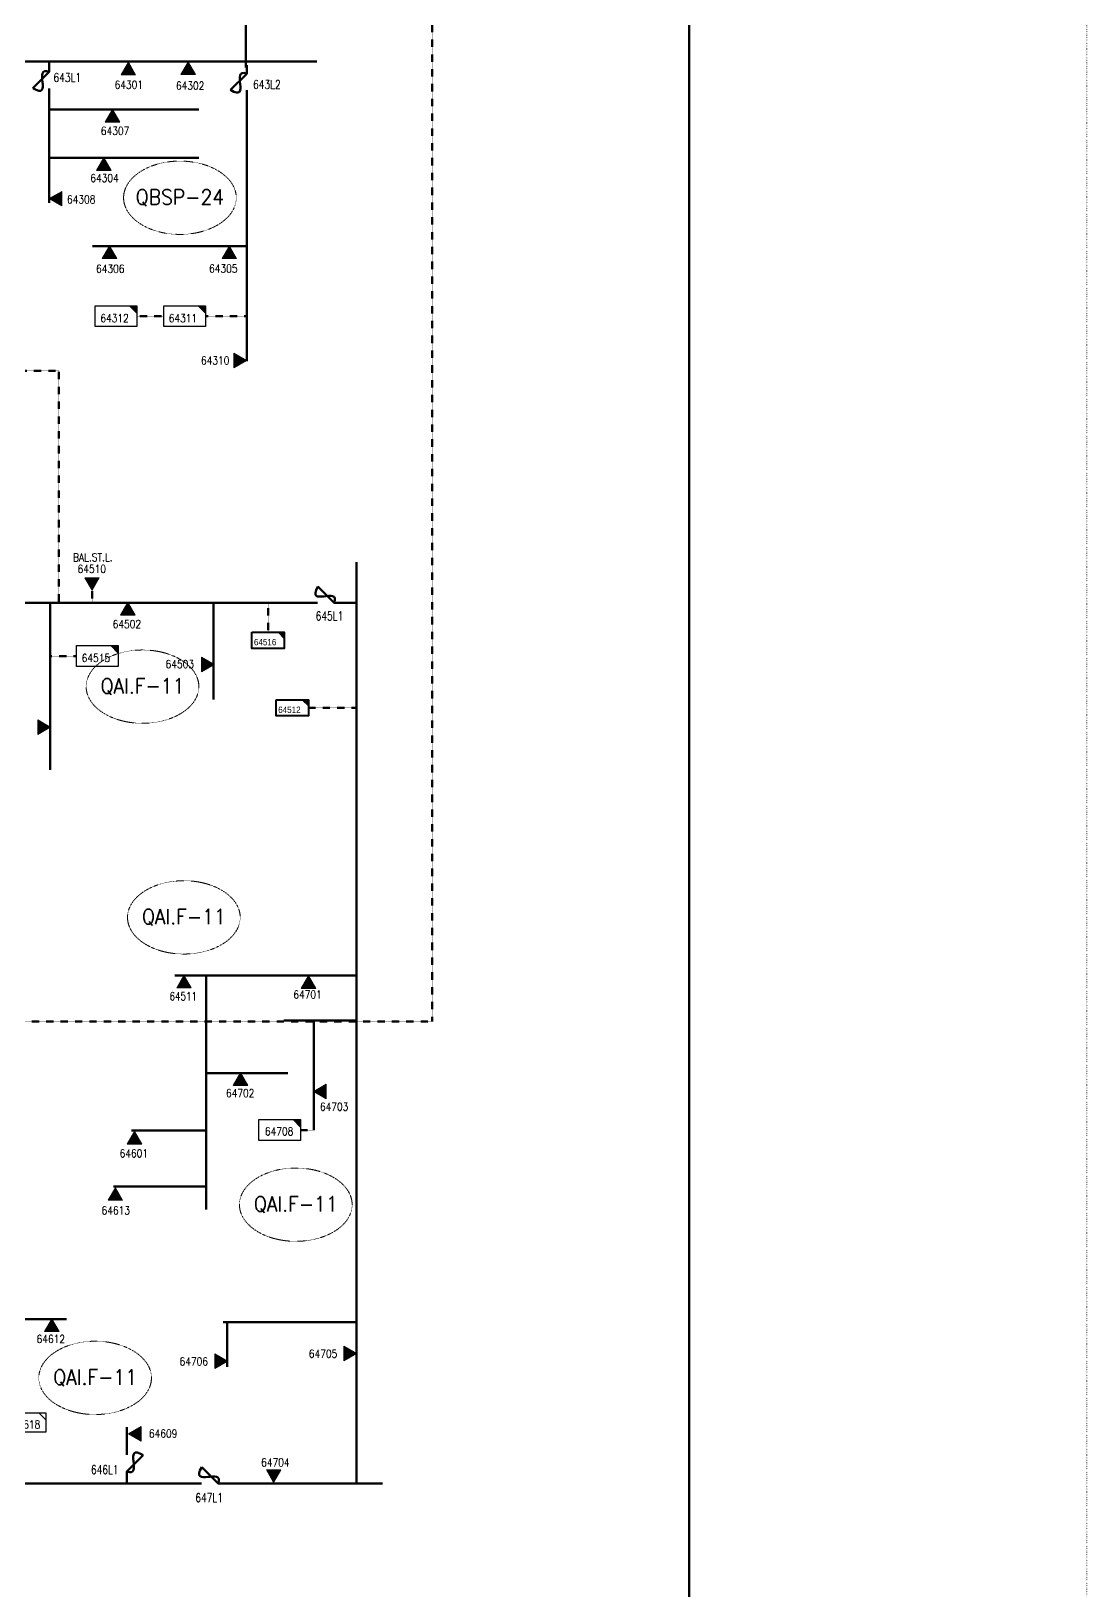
# Model space of a CAD drawing. Header units: metres. Extents: x 65984 to 144644, y -19036 to 23726.
# Drawn here: x 132841 to 133459, y 20364 to 21278 of the extents above; entities that cross this region are included whole.
import ezdxf
from ezdxf.enums import TextEntityAlignment as Align

# ---------------------------------------------------------------- set-up
doc = ezdxf.new("R2010")
doc.units = ezdxf.units.M
doc.header["$MEASUREMENT"] = 0
doc.linetypes.add('DGN Style 1', pattern=[0.6, 0, -0.6])
doc.linetypes.add('DGN Style 3', pattern=[0.013877, 0, -0.013877])
doc.layers.get('0').update_dxf_attribs({"color": 95, "lineweight": 40})
for name, color, linetype, lineweight in [('d_grid line', 7, 'DGN Style 1', 0), ('d_tf', 1, 'Continuous', 40), ('d_tf no', 6, 'Continuous', 40), ('d_ug cable', 95, 'Continuous', 40), ('d_unit sub', 7, 'Continuous', 40), ('d_village name', 7, 'Continuous', 40), ('fedr no', 95, 'Continuous', 40), ('HV TFMR', 30, 'Continuous', 0), ('O H MAIN FEEDER', 4, 'Continuous', 100)]:
    doc.layers.add(name, color=color, linetype=linetype, lineweight=lineweight)
doc.styles.add('Style-msdefault', font='msdefault.shx')
doc.styles.add('Style-STANDARD', font='STANDARD.shx')

# ---------------------------------------------------------------- blocks, each defined once
blk = doc.blocks.new('TRANS_2_1')
at = {"color": 0, "linetype": 'Continuous', "lineweight": 0, "ltscale": 500, "flags": 128}
blk.add_lwpolyline([(8668600, 4991700), (8668600, -5008300), (9500, -8300)], close=True, dxfattribs=at)
at = {"color": 0, "linetype": 'Continuous', "lineweight": 0, "ltscale": 500}
blk.add_solid([(8668600, 4991700), (8668600, -5008300), (9500, -8300)], dxfattribs=at)
blk = doc.blocks.new('FUSE01_1')
at = {"color": 0, "linetype": 'ByBlock', "lineweight": -2, "ltscale": 500}
blk.add_line((0, -8575), (0, -11275), dxfattribs=at)
at = {"color": 0, "linetype": 'ByBlock', "lineweight": -2, "ltscale": 500, "flags": 128}
blk.add_lwpolyline([(0, 25), (0, -2875), (-5600, -8475)], dxfattribs=at)
at = {"color": 0, "linetype": 'ByBlock', "lineweight": -2, "ltscale": 500}
blk.add_open_spline([(-5600, -8475), (1700, -12675), (-5800, -675), (0, -2875)], degree=3, dxfattribs=at)
blk = doc.blocks.new('TRANS_4_1')
at = {"color": 0, "linetype": 'ByBlock', "lineweight": -2, "ltscale": 500, "flags": 128}
blk.add_lwpolyline([(8668600, 4991700), (8668600, -5008300), (9500, -8300)], close=True, dxfattribs=at)
at = {"color": 0, "linetype": 'ByBlock', "lineweight": -2, "ltscale": 500}
blk.add_solid([(8668600, 4991700), (8668600, -5008300), (9500, -8300)], dxfattribs=at)
blk = doc.blocks.new('TF_8')
at = {"color": 0, "linetype": 'ByBlock', "lineweight": -2}
blk.add_line((6.3, 4.95), (9.9, 1.35), dxfattribs=at)
blk.add_3dface([(-10.1, 4.95), (9.9, 4.95), (9.9, -5.05), (-10.1, -5.05)], dxfattribs=at)
blk = doc.blocks.new('exist.us-1000kva')
at = {"color": 0, "linetype": 'ByBlock', "lineweight": -2, "flags": 128}
blk.add_lwpolyline([(40, 12.9), (32.8, 20), (40, 20)], close=True, dxfattribs=at)
at = {"color": 0, "linetype": 'ByBlock', "lineweight": -2, "extrusion": (0, 0, -1)}
blk.add_solid([(-40, 12.9), (-32.8, 20), (-40, 20)], dxfattribs=at)
at = {"color": 0, "linetype": 'ByBlock', "lineweight": -2, "xscale": 2, "yscale": 2}
blk.add_blockref('TF_8', (20.2, 10.1), dxfattribs=at)
blk = doc.blocks.new('TF_2_2')
at = {"layer": 'd_village name', "color": 0, "linetype": 'Continuous', "lineweight": 30, "ltscale": 500}
blk.add_line((3150, 2475), (4950, 675), dxfattribs=at)
blk.add_3dface([(-5050, 2475), (4950, 2475), (4950, -2525), (-5050, -2525)], dxfattribs=at)
blk = doc.blocks.new('exist.us-1000kva_1_1')
at = {"layer": 'd_village name', "color": 0, "linetype": 'Continuous', "lineweight": 0, "ltscale": 500, "flags": 128}
blk.add_lwpolyline([(19997, 6459), (16400, 10000), (20000, 10000)], close=True, dxfattribs=at)
at = {"layer": 'd_village name', "color": 0, "linetype": 'Continuous', "lineweight": 0, "ltscale": 500, "extrusion": (0, 0, -1)}
blk.add_solid([(-19997, 6459), (-16400, 10000), (-20000, 10000)], dxfattribs=at)
at = {"layer": 'd_village name', "color": 0, "linetype": 'DGN Style 3', "lineweight": 106, "ltscale": 500, "xscale": 2, "yscale": 2}
blk.add_blockref('TF_2_2', (10100, 5050), dxfattribs=at)
blk = doc.blocks.new('TF_1_1')
at = {"layer": 'd_village name', "color": 0, "linetype": 'Continuous', "lineweight": 30, "ltscale": 500}
blk.add_line((3150, 2475), (4950, 675), dxfattribs=at)
blk.add_3dface([(-5050, 2475), (4950, 2475), (4950, -2525), (-5050, -2525)], dxfattribs=at)
blk = doc.blocks.new('*U2350')
at = {"color": 214, "linetype": 'Continuous', "lineweight": 0, "flags": 128}
blk.add_lwpolyline([(18.3, 14.3), (28.6, 14.3), (28.6, 4)], close=True, dxfattribs=at)
at = {"color": 214, "linetype": 'Continuous', "lineweight": 30, "ltscale": 0.585929, "xscale": 0.005720000000000002, "yscale": 0.005720000000000002, "zscale": 0.006084002084081081}
blk.add_blockref('TF_1_1', (0.3, 0.2), dxfattribs=at)

msp = doc.modelspace()

# ---------------------------------------------------------------- linework, layer by layer
at = {"color": 18, "linetype": 'Continuous', "lineweight": 100, "ltscale": 0.426762}
for p, q in [((132966.5, 21282.12), (132966.5, 21257.07)), ((132851.1, 21260.69), (132851.1, 21256.68)), ((132851.1, 21243.11), (132851.1, 21177.82)), ((132966.94, 21242.77), (132966.94, 21084.92)), ((132851.1, 21232.44), (132938.93, 21232.44)), ((132851.1, 21204.23), (132938.93, 21204.23)), ((132966.93, 21152.44), (132876.5, 21152.44))]:
    msp.add_line(p, q, dxfattribs=at)
at = {"color": 18, "linetype": 'DGN Style 3', "lineweight": 140}
for p, q in [((132918.39, 21111.28), (132902.53, 21111.28)), ((132966.94, 21111.28), (132942.81, 21111.28)), ((132856.86, 21079.21), (132780.08, 21079.21)), ((132856.9, 20943.16), (132856.88, 21079.27))]:
    msp.add_line(p, q, dxfattribs=at)
at = {"color": 214, "linetype": 'DGN Style 3', "lineweight": 140}
for p, q in [((132876.27, 20943.12), (132876.27, 20951.21)), ((132851.81, 20911.97), (132867.25, 20911.97)), ((133006.36, 20633.96), (132998.48, 20633.96))]:
    msp.add_line(p, q, dxfattribs=at)
at = {"color": 214, "linetype": 'Continuous', "lineweight": 100, "ltscale": 0.426762}
for p, q in [((132851.81, 20943.16), (132851.81, 20845.32)), ((132947.56, 20943.16), (132947.56, 20886.39)), ((133031.26, 20943.16), (133031.26, 20426.7)), ((132924.75, 20724.68), (133030.92, 20724.68)), ((132943.16, 20724.68), (132943.16, 20587.36)), ((133031.26, 20698.14), (132988.77, 20698.14)), ((133006.36, 20698.14), (133006.36, 20633.96)), ((132943.16, 20667.33), (132990.97, 20667.33)), ((132943.16, 20633.72), (132899.31, 20633.72)), ((132943.18, 20600.92), (132888.8, 20600.92)), ((132788.22, 20523.11), (132861.23, 20523.11)), ((133031.26, 20521.34), (132953.06, 20521.34)), ((132955.57, 20521.34), (132955.57, 20495.06)), ((132896.74, 20447.23), (132896.74, 20459.76)), ((132937.05, 20426.7), (132769.64, 20426.7)), ((132896.74, 20426.7), (132896.74, 20431.12)), ((133031.26, 20426.7), (132953.71, 20426.7)), ((133031.26, 20426.7), (133046.54, 20426.7))]:
    msp.add_line(p, q, dxfattribs=at)
at = {"color": 214, "linetype": 'Continuous', "lineweight": 100, "ltscale": 0.426762, "flags": 128}
msp.add_lwpolyline([(133022.03, 20943.16), (133031.26, 20943.16), (133031.26, 20966.97)], dxfattribs=at)
at = {"layer": 'd_grid line', "color": 7, "linetype": 'DGN Style 1', "lineweight": 0, "flags": 128}
msp.add_lwpolyline([(133459.31, 19332.1), (133459.31, 22713.04), (107396.84, 22713.01), (107396.84, 19332.06)], close=True, dxfattribs=at)
at = {"layer": 'd_ug cable', "color": 214, "linetype": 'DGN Style 3', "lineweight": 100}
for p, q in [((132979.45, 20942.85), (132979.45, 20925.96)), ((133003.15, 20881.56), (133031.26, 20881.56))]:
    msp.add_line(p, q, dxfattribs=at)
at = {"layer": 'd_ug cable', "color": 2, "linetype": 'DGN Style 3', "lineweight": 100, "flags": 128}
msp.add_lwpolyline([(133075.69, 20697.67), (131684.67, 20697.67), (131684.67, 21535.4), (133075.69, 21535.4)], close=True, dxfattribs=at)
at = {"layer": 'fedr no', "color": 82, "linetype": 'DGN Style 3', "lineweight": 13, "true_color": 0x1dc70e}
for centre in [(132927.79, 21180.76), (132905.86, 20894.03), (132930.09, 20758.7), (132995.7, 20590.21), (132878.09, 20488.62)]:
    msp.add_ellipse(centre, major_axis=(33.02, 0), ratio=0.651175, dxfattribs=at)
at = {"layer": 'O H MAIN FEEDER', "color": 18, "lineweight": 211, "ltscale": 0.426762}
msp.add_line((132771.64, 21260.69), (133008.1, 21260.69), dxfattribs=at)
at = {"layer": 'O H MAIN FEEDER', "color": 5, "lineweight": 211, "ltscale": 30, "flags": 128}
msp.add_lwpolyline([(111246.02, 19990.04), (113139.15, 19990.04), (113139.15, 19807.97), (133226.21, 19808), (133226.21, 22351.15), (129774.36, 22351.15)], dxfattribs=at)
at = {"layer": 'O H MAIN FEEDER', "color": 214, "lineweight": 211, "ltscale": 0.426762, "flags": 128}
msp.add_lwpolyline([(132620.84, 20943.16), (133005.83, 20943.16)], dxfattribs=at)

# ---------------------------------------------------------------- block references
at = {"color": 5, "linetype": 'Continuous', "lineweight": 100, "ltscale": 0.426762, "xscale": 0.001707049066626284, "yscale": 0.001707049066626284, "zscale": 0.001707049066626284}
msp.add_blockref('FUSE01_1', (132851.1, 21259.46), dxfattribs=at)
at = {"color": 18, "linetype": 'Continuous', "lineweight": 106, "ltscale": 0.426762, "xscale": 0.001707049066626284, "yscale": 0.001707049066626284, "zscale": 0.001707049066626284}
msp.add_blockref('FUSE01_1', (132966.93, 21258.43), dxfattribs=at)
at = {"color": 18, "linetype": 'DGN Style 3', "lineweight": 106, "ltscale": 0.61027, "xscale": 0.001220540082637794, "yscale": 0.001220540082637794, "zscale": 0.001220540082637794, "rotation": 359.9999999999999}
for p in [(132878.12, 21105.17), (132918.39, 21105.17)]:
    msp.add_blockref('exist.us-1000kva_1_1', p, dxfattribs=at)
at = {"color": 214, "linetype": 'Continuous', "lineweight": 106, "ltscale": 0.426762, "xscale": 0.001707049066626284, "yscale": 0.001707049066626284, "zscale": 0.001707049066626284}
for p, rotation in [((133023.13, 20943.16), 270), ((132896.74, 20428.84), 180), ((132955.03, 20426.7), 270)]:
    msp.add_blockref('FUSE01_1', p, dxfattribs=dict(at, rotation=rotation))
at = {"color": 214, "linetype": 'DGN Style 3', "lineweight": 106, "ltscale": 0.61027, "xscale": 0.001220540082637794, "yscale": 0.001220540082637794, "zscale": 0.001220540082637794, "rotation": 359.9999999999999}
for p in [(132867.25, 20905.87), (132974.06, 20627.86)]:
    msp.add_blockref('exist.us-1000kva_1_1', p, dxfattribs=at)
at = {"color": 214, "linetype": 'Continuous', "lineweight": 0, "xscale": 0.4012293440304244, "yscale": 0.4012293440304244, "zscale": 0.4012293440304244}
msp.add_blockref('*U2350', (132837.73, 20462.42), dxfattribs=at)
at = {"layer": 'd_tf', "color": 18, "linetype": 'Continuous', "lineweight": 0, "ltscale": 0.426762, "xscale": 8.535245333131417e-07, "yscale": 8.535245333131417e-07, "zscale": 8.535245333131417e-07}
for p, rotation in [((132897.58, 21260.25), 270.0000000000001), ((132932.66, 21260.35), 270.0000000000001), ((132888.28, 21232.44), 270.0000000000001), ((132883.2, 21204.23), 270.0000000000001), ((132851.1, 21180.25), 359.9999999999999), ((132886.47, 21152.44), 270.0000000000001), ((132956.77, 21152.44), 270.0000000000001), ((132966.83, 21085.24), 179.9999999999999)]:
    msp.add_blockref('TRANS_2_1', p, dxfattribs=dict(at, rotation=rotation))
at = {"layer": 'd_tf', "color": 214, "linetype": 'Continuous', "lineweight": 0, "ltscale": 0.426762, "xscale": 8.535245333131417e-07, "yscale": 8.535245333131417e-07, "zscale": 8.535245333131417e-07}
for p, rotation in [((132876.27, 20950.52), 89.99999999999997), ((132897.24, 20943.44), 270), ((132947.83, 20906.95), 180), ((132851.83, 20870.22), 180), ((133003.09, 20724.47), 270), ((132963.26, 20667.49), 270), ((132901.22, 20633.18), 270), ((132889.96, 20600.15), 270), ((132852.68, 20523.13), 270), ((132955.61, 20498.43), 180), ((133031.25, 20502.85), 180), ((132982.7, 20427.35), 90.00000000000001)]:
    msp.add_blockref('TRANS_2_1', p, dxfattribs=dict(at, rotation=rotation))
for p in [(133006.2, 20656.61), (132897.68, 20455.78)]:
    msp.add_blockref('TRANS_2_1', p, dxfattribs=at)
at = {"layer": 'd_unit sub', "color": 214, "linetype": 'Continuous', "lineweight": 40, "xscale": 0.47433167287538, "yscale": 0.47433167287538, "zscale": 0.4267622666565712, "rotation": 359.9999999999999}
for p in [(132969.96, 20916.47), (132984.17, 20876.81)]:
    msp.add_blockref('exist.us-1000kva', p, dxfattribs=at)
at = {"layer": 'HV TFMR', "color": 214, "linetype": 'Continuous', "lineweight": 0, "ltscale": 0.426762, "xscale": 8.535245333131417e-07, "yscale": 8.535245333131417e-07, "zscale": 8.535245333131417e-07, "rotation": 270}
msp.add_blockref('TRANS_4_1', (132930.18, 20724.69), dxfattribs=at)

# ---------------------------------------------------------------- texts
at = {"color": 5, "linetype": 'Continuous', "lineweight": 80, "style": 'Style-STANDARD', "width": 0.833333}
msp.add_text('643L1', height=5.121, dxfattribs=at).set_placement((132861.76, 21251.27), align=Align.MIDDLE_CENTER)
at = {"color": 18, "linetype": 'Continuous', "lineweight": 80, "style": 'Style-STANDARD', "width": 0.833333}
msp.add_text('643L2', height=5.121, dxfattribs=at).set_placement((132978.75, 21247.21), align=Align.MIDDLE_CENTER)
at = {"color": 214, "linetype": 'Continuous', "lineweight": 80, "style": 'Style-STANDARD', "width": 0.833333}
for s, p in [('645L1', (133015.42, 20935.45)), ('646L1', (132883.73, 20434.8)), ('647L1', (132944.91, 20418.37))]:
    msp.add_text(s, height=5.121, dxfattribs=at).set_placement(p, align=Align.MIDDLE_CENTER)
at = {"layer": 'd_tf no', "color": 18, "linetype": 'Continuous', "lineweight": 40, "style": 'Style-STANDARD', "width": 0.909091}
for s, p in [('64301', (132897.82, 21247.02)), ('64302', (132933.77, 21246.5)), ('64307', (132889.76, 21220.01)), ('64304', (132883.59, 21192.33)), ('64308', (132869.93, 21179.79)), ('64306', (132886.98, 21139.13)), ('64305', (132953.22, 21139.23)), ('64312', (132889.49, 21110.13)), ('64311', (132929.57, 21110.13)), ('64310', (132948.46, 21085.3))]:
    msp.add_text(s, height=4.694, dxfattribs=at).set_placement(p, align=Align.MIDDLE_CENTER)
at = {"layer": 'd_tf no', "color": 214, "linetype": 'Continuous', "lineweight": 40, "style": 'Style-STANDARD', "width": 0.909091}
for s, p in [('BAL.ST.L.', (132876.72, 20969.85)), ('64510', (132876.12, 20963.06)), ('64502', (132896.73, 20930.7)), ('64515', (132878.56, 20910.83)), ('64503', (132927.71, 20907.24)), ('64701', (133002.6, 20713.46)), ('64702', (132963.11, 20655.67)), ('64703', (133018.18, 20647.67)), ('64708', (132985.92, 20633.21)), ('64601', (132900.76, 20620.31)), ('64613', (132890.19, 20586.82)), ('64612', (132852.1, 20511.43)), ('64706', (132935.91, 20498.29)), ('64705', (133011.66, 20502.81)), ('64618', (132837.59, 20461.28)), ('64609', (132917.94, 20455.97)), ('64704', (132983.72, 20439.05))]:
    msp.add_text(s, height=4.694, dxfattribs=at).set_placement(p, align=Align.MIDDLE_CENTER)
at = {"layer": 'd_tf no', "color": 214, "linetype": 'Continuous', "lineweight": 40, "style": 'Style-msdefault', "width": 0.947368}
for s, p in [('64516', (132971.18, 20922)), ('64512', (132985.4, 20882.34))]:
    msp.add_text(s, height=3.724, dxfattribs=at).set_placement(p, align=Align.TOP_LEFT)
at = {"layer": 'fedr no', "color": 6, "linetype": 'Continuous', "lineweight": 40, "char_height": 8.852, "attachment_point": 5, "style": 'Style-STANDARD'}
for s, insert in [('QBSP-24\\P', (132927.79, 21180.76)), ('QAI.F-11', (132905.86, 20894.03)), ('QAI.F-11', (132930.09, 20758.7)), ('QAI.F-11', (132995.7, 20590.21)), ('QAI.F-11', (132878.09, 20488.62))]:
    msp.add_mtext(s, dxfattribs=dict(at, insert=insert))
at = {"layer": 'HV TFMR', "color": 214, "linetype": 'Continuous', "lineweight": 30, "style": 'Style-STANDARD', "width": 0.857143}
msp.add_text('64511', height=4.78, dxfattribs=at).set_placement((132929.75, 20712.42), align=Align.MIDDLE_CENTER)

doc.saveas('drawing.dxf')
